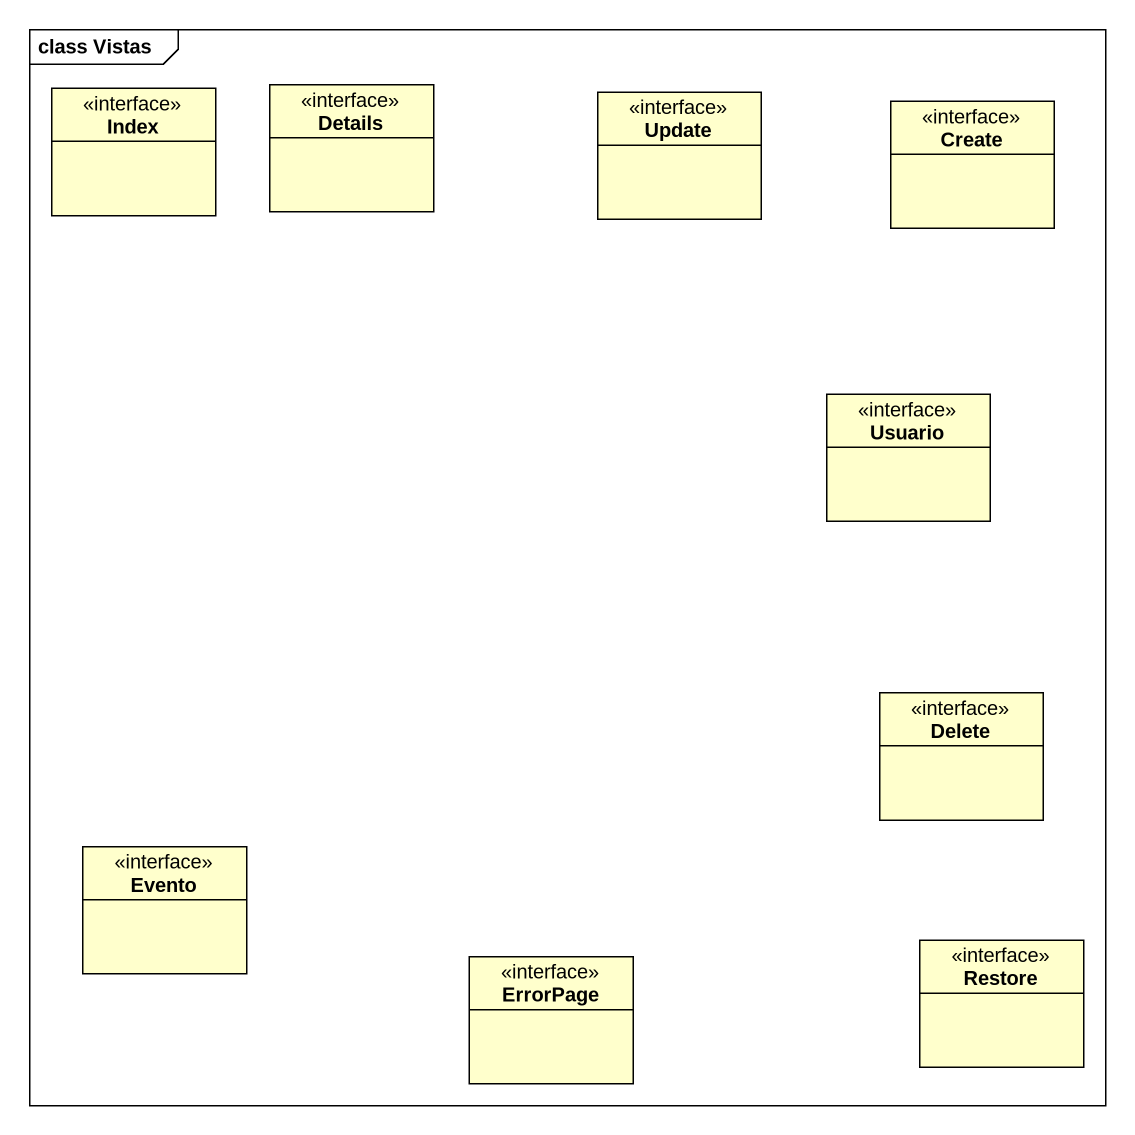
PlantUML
@startuml
mainframe class Vistas
hide circle
hide empty members
class Index <<interface>>
class Details <<interface>>
class Update <<interface>>
class "Create" as Create_ <<interface>>
class Usuario <<interface>>
class Delete <<interface>>
class Evento <<interface>>
class ErrorPage <<interface>>
class "Restore" as Restore_ <<interface>>
@enduml
